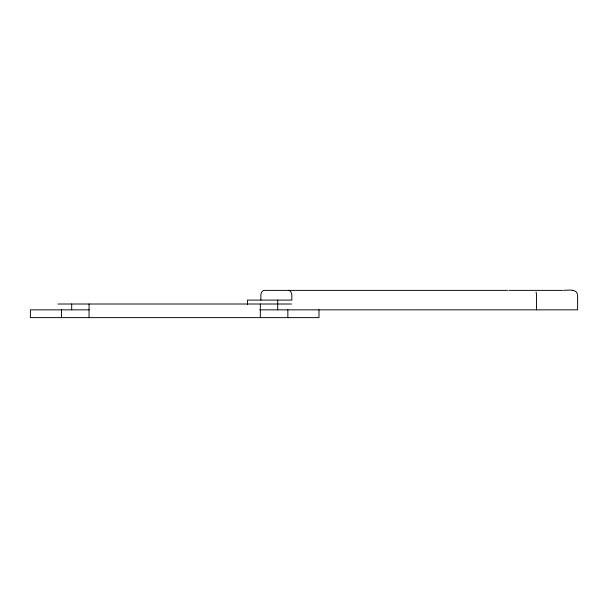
<?xml version="1.0" encoding="UTF-8"?>
<svg xmlns="http://www.w3.org/2000/svg" width="608" height="608" viewBox="0 0 608 608"><rect width="100%" height="100%" fill="white"/><g stroke="black" fill="none" stroke-linecap="round" stroke-linejoin="round"><path stroke-width="0.91" d="M507.574 290.373L264.336 290.373A4.894 3.466 -90 0 0 260.878 295.268L260.878 300.101M508.972 290.373L562.552 290.373M563.608 290.373C567.864 290.32 577.258 288.405 577.6 295.268L577.6 309.837L259.738 309.844M573.511 290.449L572.69 290.373M57.927 304.008L291.468 304.008M89.064 309.844L30.4 309.844L30.4 317.627L318.995 317.627L318.995 309.844M536.043 292.098L536.271 292.896A4.636 1.756 90 0 1 536.53 295.268L536.522 309.837M287.85 309.844L287.85 317.627M277.727 300.101L277.704 309.844M260.33 304.008L260.33 317.627M247.456 304.524L247.456 300.101L291.825 300.101L291.825 295.268A4.894 3.466 90 0 0 288.359 290.373M89.064 304.008L89.064 317.627M71.683 304.008L71.683 309.844M61.537 309.844L61.537 317.627"/></g></svg>
